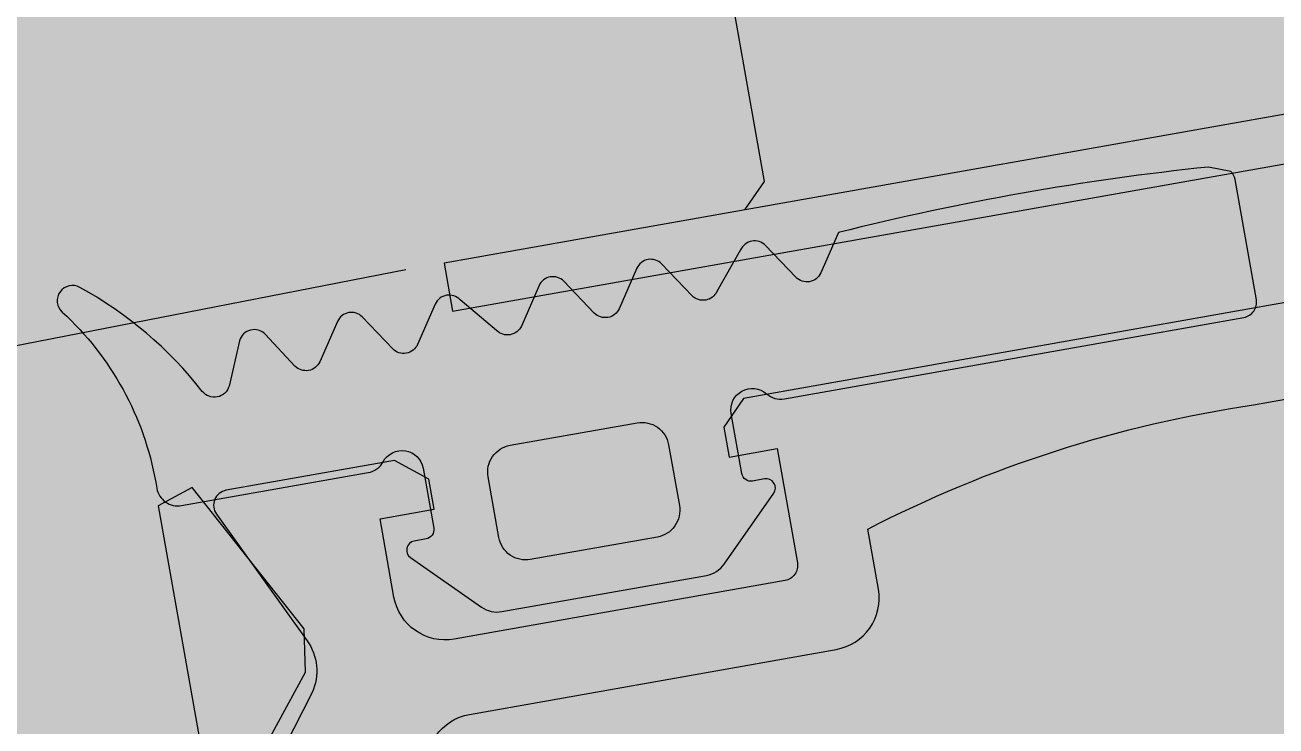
# Model space of a CAD drawing. Header units: millimetres. Extents: x -9096648 to 8741128, y -70248 to 735163.
# Drawn here: x -194490.84 to -194465.87, y 346314.89 to 346328.88 of the extents above; entities that cross this region are included whole.
import ezdxf
from ezdxf import colors
from ezdxf.entities.mleader import LeaderData, LeaderLine
from ezdxf.enums import TextEntityAlignment as Align
from ezdxf.math import Vec2, Vec3

# ---------------------------------------------------------------- set-up
doc = ezdxf.new("R2018")
doc.units = ezdxf.units.MM
for name, color, linetype, lineweight in [('АР_Маркер экспликации', 239, 'Continuous', 13), ('АР_Номер помещения', 1, 'Continuous', 25), ('АР_Отметки', 250, 'Continuous', 15), ('АР_Помещения_площадь', 19, 'Continuous', 9), ('АР_Размеры', 175, 'Continuous', 9), ('АР_Сущ Несущая стена', 202, 'Continuous', 30)]:
    doc.layers.add(name, color=color, linetype=linetype, lineweight=lineweight)
doc.layers.add('АР_Названия помещений', color=124, linetype='Continuous', lineweight=5, plot=False)
doc.styles.add('ISOCPEUR', font='isocpeui.ttf', dxfattribs={"height": 250})
doc.styles.get("Standard").update_dxf_attribs({"font": 'arial.ttf'})

# ---------------------------------------------------------------- blocks, each defined once
blk = doc.blocks.new('*U2187')
at = {"color": 8, "style": 'ISOCPEUR', "flags": 1}
blk.add_attdef('КАТЕГОРИЯ', (-499.166, -2092.186), '', height=250, dxfattribs=at)
at = {"layer": 'АР_Номер помещения', "color": 8, "style": 'ISOCPEUR'}
blk.add_attdef('НОМЕР_ПОМЕЩЕНИЯ', text='', height=300, dxfattribs=at).set_placement((-21006.233, -3796.072), align=Align.MIDDLE_CENTER)
at = {"layer": 'АР_Помещения_площадь', "color": 8, "lineweight": 30, "flags": 104}
blk.add_attdef('ИМЯ_ПОМЕЩЕНИЯ', text='', height=100, dxfattribs=at).set_placement((157.628, 1217.141), align=Align.MIDDLE_CENTER)
at = {"layer": 'АР_Помещения_площадь', "color": 8, "style": 'ISOCPEUR'}
blk.add_attdef('ПЛОЩАДЬ_ПОМЕЩЕНИЯ', text='', height=200, dxfattribs=at).set_placement((-20054.82, -13069.522), align=Align.MIDDLE_RIGHT)
blk = doc.blocks.new('*U2171')
at = {"color": 8, "style": 'ISOCPEUR', "flags": 1}
blk.add_attdef('КАТЕГОРИЯ', (-499.166, -2092.186), '', height=250, dxfattribs=at)
at = {"layer": 'АР_Номер помещения', "color": 8, "style": 'ISOCPEUR'}
blk.add_attdef('НОМЕР_ПОМЕЩЕНИЯ', text='', height=300, dxfattribs=at).set_placement((1135.237, -4683.519), align=Align.MIDDLE_CENTER)
at = {"layer": 'АР_Помещения_площадь', "color": 8, "lineweight": 30, "flags": 104}
blk.add_attdef('ИМЯ_ПОМЕЩЕНИЯ', text='', height=100, dxfattribs=at).set_placement((157.628, 1217.141), align=Align.MIDDLE_CENTER)
at = {"layer": 'АР_Помещения_площадь', "color": 8, "style": 'ISOCPEUR'}
blk.add_attdef('ПЛОЩАДЬ_ПОМЕЩЕНИЯ', text='', height=200, dxfattribs=at).set_placement((6388.051, -10752.088), align=Align.MIDDLE_RIGHT)
blk = doc.blocks.new('*U2167')
at = {"color": 8, "style": 'ISOCPEUR', "flags": 1}
blk.add_attdef('КАТЕГОРИЯ', (-499.166, -2092.186), '', height=250, dxfattribs=at)
at = {"layer": 'АР_Номер помещения', "color": 8, "style": 'ISOCPEUR'}
blk.add_attdef('НОМЕР_ПОМЕЩЕНИЯ', text='', height=300, dxfattribs=at).set_placement((-20232.679, 2600.078), align=Align.MIDDLE_CENTER)
at = {"layer": 'АР_Помещения_площадь', "color": 8, "style": 'ISOCPEUR'}
blk.add_attdef('ПЛОЩАДЬ_ПОМЕЩЕНИЯ', text='', height=200, dxfattribs=at).set_placement((-20053.458, 1769.683), align=Align.MIDDLE_RIGHT)
at = {"layer": 'АР_Помещения_площадь', "color": 8, "lineweight": 30, "flags": 104}
blk.add_attdef('ИМЯ_ПОМЕЩЕНИЯ', text='', height=100, dxfattribs=at).set_placement((157.628, 1217.141), align=Align.MIDDLE_CENTER)
blk = doc.blocks.new('*U2168')
at = {"color": 8, "style": 'ISOCPEUR', "flags": 1}
blk.add_attdef('КАТЕГОРИЯ', (-499.166, -2092.186), '', height=250, dxfattribs=at)
at = {"layer": 'АР_Номер помещения', "color": 8, "style": 'ISOCPEUR'}
blk.add_attdef('НОМЕР_ПОМЕЩЕНИЯ', text='', height=300, dxfattribs=at).set_placement((-17103.919, 4164.009), align=Align.MIDDLE_CENTER)
at = {"layer": 'АР_Помещения_площадь', "color": 8, "style": 'ISOCPEUR'}
blk.add_attdef('ПЛОЩАДЬ_ПОМЕЩЕНИЯ', text='', height=200, dxfattribs=at).set_placement((-15108.805, 2968.381), align=Align.MIDDLE_RIGHT)
at = {"layer": 'АР_Помещения_площадь', "color": 8, "lineweight": 30, "flags": 104}
blk.add_attdef('ИМЯ_ПОМЕЩЕНИЯ', text='', height=100, dxfattribs=at).set_placement((157.628, 1217.141), align=Align.MIDDLE_CENTER)
blk = doc.blocks.new('_DotSmall')
at = {"color": 8, "linetype": 'ByBlock', "const_width": 0.5}
blk.add_lwpolyline([(-0.0625, 0, 1), (0.0625, 0, 1)], format="xyb", close=True, dxfattribs=at)

msp = doc.modelspace()

# ---------------------------------------------------------------- linework, layer by layer
at = {"layer": 'АР_Размеры', "color": 8, "ltscale": 150}
msp.add_line((-194483.241, 346323.993), (-196537.955, 345923.193), dxfattribs=at)
msp.add_line((-194483.241, 346323.993), (-196537.955, 345923.193), dxfattribs=at)
msp.add_line((-194483.241, 346323.993), (-196537.955, 345923.193), dxfattribs=at)
msp.add_line((-194483.241, 346323.993), (-196537.955, 345923.193), dxfattribs=at)
msp.add_line((-194483.241, 346323.993), (-196537.955, 345923.193), dxfattribs=at)
msp.add_line((-194483.241, 346323.993), (-196537.955, 345923.193), dxfattribs=at)
msp.add_line((-194483.241, 346323.993), (-196537.955, 345923.193), dxfattribs=at)
msp.add_line((-194483.241, 346323.993), (-196537.955, 345923.193), dxfattribs=at)
msp.add_line((-194483.241, 346323.993), (-196537.955, 345923.193), dxfattribs=at)
msp.add_line((-194483.241, 346323.993), (-196537.955, 345923.193), dxfattribs=at)
at = {"layer": 'АР_Размеры', "color": 8, "lineweight": 0, "ltscale": 100, "transparency": 33554687}
for points in [[(-194476.473, 346325.193), (-194476.078, 346325.758), (-194483.227, 346366.098), (-194483.793, 346366.493), (-194485.353, 346366.216)], [(-194476.473, 346325.193), (-194476.078, 346325.758), (-194483.227, 346366.098), (-194483.793, 346366.493), (-194485.353, 346366.216)], [(-194476.473, 346325.193), (-194476.078, 346325.758), (-194483.227, 346366.098), (-194483.793, 346366.493), (-194485.353, 346366.216)], [(-194476.473, 346325.193), (-194476.078, 346325.758), (-194483.227, 346366.098), (-194483.793, 346366.493), (-194485.353, 346366.216)], [(-194476.473, 346325.193), (-194476.078, 346325.758), (-194483.227, 346366.098), (-194483.793, 346366.493), (-194485.353, 346366.216)], [(-194476.473, 346325.193), (-194476.078, 346325.758), (-194483.227, 346366.098), (-194483.793, 346366.493), (-194485.353, 346366.216)], [(-194476.473, 346325.193), (-194476.078, 346325.758), (-194483.227, 346366.098), (-194483.793, 346366.493), (-194485.353, 346366.216)], [(-194476.473, 346325.193), (-194476.078, 346325.758), (-194483.227, 346366.098), (-194483.793, 346366.493), (-194485.353, 346366.216)], [(-194476.473, 346325.193), (-194476.078, 346325.758), (-194483.227, 346366.098), (-194483.793, 346366.493), (-194485.353, 346366.216)], [(-194482.475, 346324.129), (-194482.305, 346323.169)], [(-194482.475, 346324.129), (-194482.305, 346323.169)], [(-194482.475, 346324.129), (-194482.305, 346323.169)], [(-194482.475, 346324.129), (-194482.305, 346323.169)], [(-194482.475, 346324.129), (-194482.305, 346323.169)], [(-194482.475, 346324.129), (-194482.305, 346323.169)], [(-194482.475, 346324.129), (-194482.305, 346323.169)], [(-194482.475, 346324.129), (-194482.305, 346323.169)], [(-194482.475, 346324.129), (-194482.305, 346323.169)], [(-194424.329, 346316.604), (-194484.213, 346305.99), (-194484.496, 346306.188), (-194484.688, 346307.268), (-194484.511, 346307.671), (-194482.11, 346308.097), (-194481.913, 346308.379), (-194482.04, 346309.1), (-194482.344, 346309.417), (-194484.745, 346308.992), (-194485.028, 346309.189), (-194485.986, 346314.592), (-194485.238, 346315.962), (-194485.267, 346316.824), (-194487.501, 346319.647), (-194488.178, 346319.28), (-194485.817, 346305.954), (-194484.099, 346304.649), (-194423.974, 346315.305)], [(-194424.329, 346316.604), (-194484.213, 346305.99), (-194484.496, 346306.188), (-194484.688, 346307.268), (-194484.511, 346307.671), (-194482.11, 346308.097), (-194481.913, 346308.379), (-194482.04, 346309.1), (-194482.344, 346309.417), (-194484.745, 346308.992), (-194485.028, 346309.189), (-194485.986, 346314.592), (-194485.238, 346315.962), (-194485.267, 346316.824), (-194487.501, 346319.647), (-194488.178, 346319.28), (-194485.817, 346305.954), (-194484.099, 346304.649), (-194423.974, 346315.305)], [(-194424.329, 346316.604), (-194484.213, 346305.99), (-194484.496, 346306.188), (-194484.688, 346307.268), (-194484.511, 346307.671), (-194482.11, 346308.097), (-194481.913, 346308.379), (-194482.04, 346309.1), (-194482.344, 346309.417), (-194484.745, 346308.992), (-194485.028, 346309.189), (-194485.986, 346314.592), (-194485.238, 346315.962), (-194485.267, 346316.824), (-194487.501, 346319.647), (-194488.178, 346319.28), (-194485.817, 346305.954), (-194484.099, 346304.649), (-194423.974, 346315.305)], [(-194424.329, 346316.604), (-194484.213, 346305.99), (-194484.496, 346306.188), (-194484.688, 346307.268), (-194484.511, 346307.671), (-194482.11, 346308.097), (-194481.913, 346308.379), (-194482.04, 346309.1), (-194482.344, 346309.417), (-194484.745, 346308.992), (-194485.028, 346309.189), (-194485.986, 346314.592), (-194485.238, 346315.962), (-194485.267, 346316.824), (-194487.501, 346319.647), (-194488.178, 346319.28), (-194485.817, 346305.954), (-194484.099, 346304.649), (-194423.974, 346315.305)], [(-194424.329, 346316.604), (-194484.213, 346305.99), (-194484.496, 346306.188), (-194484.688, 346307.268), (-194484.511, 346307.671), (-194482.11, 346308.097), (-194481.913, 346308.379), (-194482.04, 346309.1), (-194482.344, 346309.417), (-194484.745, 346308.992), (-194485.028, 346309.189), (-194485.986, 346314.592), (-194485.238, 346315.962), (-194485.267, 346316.824), (-194487.501, 346319.647), (-194488.178, 346319.28), (-194485.817, 346305.954), (-194484.099, 346304.649), (-194423.974, 346315.305)], [(-194424.329, 346316.604), (-194484.213, 346305.99), (-194484.496, 346306.188), (-194484.688, 346307.268), (-194484.511, 346307.671), (-194482.11, 346308.097), (-194481.913, 346308.379), (-194482.04, 346309.1), (-194482.344, 346309.417), (-194484.745, 346308.992), (-194485.028, 346309.189), (-194485.986, 346314.592), (-194485.238, 346315.962), (-194485.267, 346316.824), (-194487.501, 346319.647), (-194488.178, 346319.28), (-194485.817, 346305.954), (-194484.099, 346304.649), (-194423.974, 346315.305)], [(-194424.329, 346316.604), (-194484.213, 346305.99), (-194484.496, 346306.188), (-194484.688, 346307.268), (-194484.511, 346307.671), (-194482.11, 346308.097), (-194481.913, 346308.379), (-194482.04, 346309.1), (-194482.344, 346309.417), (-194484.745, 346308.992), (-194485.028, 346309.189), (-194485.986, 346314.592), (-194485.238, 346315.962), (-194485.267, 346316.824), (-194487.501, 346319.647), (-194488.178, 346319.28), (-194485.817, 346305.954), (-194484.099, 346304.649), (-194423.974, 346315.305)], [(-194424.329, 346316.604), (-194484.213, 346305.99), (-194484.496, 346306.188), (-194484.688, 346307.268), (-194484.511, 346307.671), (-194482.11, 346308.097), (-194481.913, 346308.379), (-194482.04, 346309.1), (-194482.344, 346309.417), (-194484.745, 346308.992), (-194485.028, 346309.189), (-194485.986, 346314.592), (-194485.238, 346315.962), (-194485.267, 346316.824), (-194487.501, 346319.647), (-194488.178, 346319.28), (-194485.817, 346305.954), (-194484.099, 346304.649), (-194423.974, 346315.305)], [(-194424.329, 346316.604), (-194484.213, 346305.99), (-194484.496, 346306.188), (-194484.688, 346307.268), (-194484.511, 346307.671), (-194482.11, 346308.097), (-194481.913, 346308.379), (-194482.04, 346309.1), (-194482.344, 346309.417), (-194484.745, 346308.992), (-194485.028, 346309.189), (-194485.986, 346314.592), (-194485.238, 346315.962), (-194485.267, 346316.824), (-194487.501, 346319.647), (-194488.178, 346319.28), (-194485.817, 346305.954), (-194484.099, 346304.649), (-194423.974, 346315.305)]]:
    msp.add_lwpolyline(points, dxfattribs=at)
for points in [[(-194468.137, 346360.889), (-194462.353, 346328.253, 0.414326), (-194461.717, 346327.808), (-194460.396, 346328.042, 0.410627), (-194459.951, 346328.671), (-194460.069, 346329.338, 0.492552), (-194460.334, 346329.539), (-194460.832, 346329.451, -0.441111), (-194461.114, 346329.648), (-194461.382, 346331.503, -0.208057), (-194461.102, 346332.358, -0.000016), (-194459.174, 346335.113, -0.439819), (-194457.731, 346335.369, -0.000016), (-194454.974, 346333.444, -0.208057), (-194454.417, 346332.737), (-194454.031, 346330.904, -0.441111), (-194454.229, 346330.621), (-194454.727, 346330.533, 0.492552), (-194454.907, 346330.253), (-194454.788, 346329.586, 0.410627), (-194454.154, 346329.149), (-194452.833, 346329.383, 0.414326), (-194452.389, 346330.019), (-194458.173, 346362.655, 0.523933)], [(-194468.137, 346360.889), (-194462.353, 346328.253, 0.414326), (-194461.717, 346327.808), (-194460.396, 346328.042, 0.410627), (-194459.951, 346328.671), (-194460.069, 346329.338, 0.492552), (-194460.334, 346329.539), (-194460.832, 346329.451, -0.441111), (-194461.114, 346329.648), (-194461.382, 346331.503, -0.208057), (-194461.102, 346332.358, -0.000016), (-194459.174, 346335.113, -0.439819), (-194457.731, 346335.369, -0.000016), (-194454.974, 346333.444, -0.208057), (-194454.417, 346332.737), (-194454.031, 346330.904, -0.441111), (-194454.229, 346330.621), (-194454.727, 346330.533, 0.492552), (-194454.907, 346330.253), (-194454.788, 346329.586, 0.410627), (-194454.154, 346329.149), (-194452.833, 346329.383, 0.414326), (-194452.389, 346330.019), (-194458.173, 346362.655, 0.523933)], [(-194468.137, 346360.889), (-194462.353, 346328.253, 0.414326), (-194461.717, 346327.808), (-194460.396, 346328.042, 0.410627), (-194459.951, 346328.671), (-194460.069, 346329.338, 0.492552), (-194460.334, 346329.539), (-194460.832, 346329.451, -0.441111), (-194461.114, 346329.648), (-194461.382, 346331.503, -0.208057), (-194461.102, 346332.358, -0.000016), (-194459.174, 346335.113, -0.439819), (-194457.731, 346335.369, -0.000016), (-194454.974, 346333.444, -0.208057), (-194454.417, 346332.737), (-194454.031, 346330.904, -0.441111), (-194454.229, 346330.621), (-194454.727, 346330.533, 0.492552), (-194454.907, 346330.253), (-194454.788, 346329.586, 0.410627), (-194454.154, 346329.149), (-194452.833, 346329.383, 0.414326), (-194452.389, 346330.019), (-194458.173, 346362.655, 0.523933)], [(-194468.137, 346360.889), (-194462.353, 346328.253, 0.414326), (-194461.717, 346327.808), (-194460.396, 346328.042, 0.410627), (-194459.951, 346328.671), (-194460.069, 346329.338, 0.492552), (-194460.334, 346329.539), (-194460.832, 346329.451, -0.441111), (-194461.114, 346329.648), (-194461.382, 346331.503, -0.208057), (-194461.102, 346332.358, -0.000016), (-194459.174, 346335.113, -0.439819), (-194457.731, 346335.369, -0.000016), (-194454.974, 346333.444, -0.208057), (-194454.417, 346332.737), (-194454.031, 346330.904, -0.441111), (-194454.229, 346330.621), (-194454.727, 346330.533, 0.492552), (-194454.907, 346330.253), (-194454.788, 346329.586, 0.410627), (-194454.154, 346329.149), (-194452.833, 346329.383, 0.414326), (-194452.389, 346330.019), (-194458.173, 346362.655, 0.523933)], [(-194468.137, 346360.889), (-194462.353, 346328.253, 0.414326), (-194461.717, 346327.808), (-194460.396, 346328.042, 0.410627), (-194459.951, 346328.671), (-194460.069, 346329.338, 0.492552), (-194460.334, 346329.539), (-194460.832, 346329.451, -0.441111), (-194461.114, 346329.648), (-194461.382, 346331.503, -0.208057), (-194461.102, 346332.358, -0.000016), (-194459.174, 346335.113, -0.439819), (-194457.731, 346335.369, -0.000016), (-194454.974, 346333.444, -0.208057), (-194454.417, 346332.737), (-194454.031, 346330.904, -0.441111), (-194454.229, 346330.621), (-194454.727, 346330.533, 0.492552), (-194454.907, 346330.253), (-194454.788, 346329.586, 0.410627), (-194454.154, 346329.149), (-194452.833, 346329.383, 0.414326), (-194452.389, 346330.019), (-194458.173, 346362.655, 0.523933)], [(-194468.137, 346360.889), (-194462.353, 346328.253, 0.414326), (-194461.717, 346327.808), (-194460.396, 346328.042, 0.410627), (-194459.951, 346328.671), (-194460.069, 346329.338, 0.492552), (-194460.334, 346329.539), (-194460.832, 346329.451, -0.441111), (-194461.114, 346329.648), (-194461.382, 346331.503, -0.208057), (-194461.102, 346332.358, -0.000016), (-194459.174, 346335.113, -0.439819), (-194457.731, 346335.369, -0.000016), (-194454.974, 346333.444, -0.208057), (-194454.417, 346332.737), (-194454.031, 346330.904, -0.441111), (-194454.229, 346330.621), (-194454.727, 346330.533, 0.492552), (-194454.907, 346330.253), (-194454.788, 346329.586, 0.410627), (-194454.154, 346329.149), (-194452.833, 346329.383, 0.414326), (-194452.389, 346330.019), (-194458.173, 346362.655, 0.523933)], [(-194468.137, 346360.889), (-194462.353, 346328.253, 0.414326), (-194461.717, 346327.808), (-194460.396, 346328.042, 0.410627), (-194459.951, 346328.671), (-194460.069, 346329.338, 0.492552), (-194460.334, 346329.539), (-194460.832, 346329.451, -0.441111), (-194461.114, 346329.648), (-194461.382, 346331.503, -0.208057), (-194461.102, 346332.358, -0.000016), (-194459.174, 346335.113, -0.439819), (-194457.731, 346335.369, -0.000016), (-194454.974, 346333.444, -0.208057), (-194454.417, 346332.737), (-194454.031, 346330.904, -0.441111), (-194454.229, 346330.621), (-194454.727, 346330.533, 0.492552), (-194454.907, 346330.253), (-194454.788, 346329.586, 0.410627), (-194454.154, 346329.149), (-194452.833, 346329.383, 0.414326), (-194452.389, 346330.019), (-194458.173, 346362.655, 0.523933)], [(-194468.137, 346360.889), (-194462.353, 346328.253, 0.414326), (-194461.717, 346327.808), (-194460.396, 346328.042, 0.410627), (-194459.951, 346328.671), (-194460.069, 346329.338, 0.492552), (-194460.334, 346329.539), (-194460.832, 346329.451, -0.441111), (-194461.114, 346329.648), (-194461.382, 346331.503, -0.208057), (-194461.102, 346332.358, -0.000016), (-194459.174, 346335.113, -0.439819), (-194457.731, 346335.369, -0.000016), (-194454.974, 346333.444, -0.208057), (-194454.417, 346332.737), (-194454.031, 346330.904, -0.441111), (-194454.229, 346330.621), (-194454.727, 346330.533, 0.492552), (-194454.907, 346330.253), (-194454.788, 346329.586, 0.410627), (-194454.154, 346329.149), (-194452.833, 346329.383, 0.414326), (-194452.389, 346330.019), (-194458.173, 346362.655, 0.523933)], [(-194468.137, 346360.889), (-194462.353, 346328.253, 0.414326), (-194461.717, 346327.808), (-194460.396, 346328.042, 0.410627), (-194459.951, 346328.671), (-194460.069, 346329.338, 0.492552), (-194460.334, 346329.539), (-194460.832, 346329.451, -0.441111), (-194461.114, 346329.648), (-194461.382, 346331.503, -0.208057), (-194461.102, 346332.358, -0.000016), (-194459.174, 346335.113, -0.439819), (-194457.731, 346335.369, -0.000016), (-194454.974, 346333.444, -0.208057), (-194454.417, 346332.737), (-194454.031, 346330.904, -0.441111), (-194454.229, 346330.621), (-194454.727, 346330.533, 0.492552), (-194454.907, 346330.253), (-194454.788, 346329.586, 0.410627), (-194454.154, 346329.149), (-194452.833, 346329.383, 0.414326), (-194452.389, 346330.019), (-194458.173, 346362.655, 0.523933)], [(-194436.877, 346328.444), (-194476.499, 346321.422), (-194476.894, 346320.856), (-194476.787, 346320.256), (-194475.827, 346320.426), (-194475.423, 346318.145, -0.414362), (-194475.67, 346317.792), (-194482.273, 346316.622, -0.414326), (-194483.474, 346317.461), (-194483.751, 346319.022), (-194482.67, 346319.214), (-194482.776, 346319.814), (-194483.462, 346320.188), (-194486.823, 346319.592, 0.551224), (-194487.018, 346319.115), (-194485.208, 346316.588, -0.267349), (-194485.108, 346315.558), (-194485.658, 346314.47, 0.249629)], [(-194436.877, 346328.444), (-194476.499, 346321.422), (-194476.894, 346320.856), (-194476.787, 346320.256), (-194475.827, 346320.426), (-194475.423, 346318.145, -0.414362), (-194475.67, 346317.792), (-194482.273, 346316.622, -0.414326), (-194483.474, 346317.461), (-194483.751, 346319.022), (-194482.67, 346319.214), (-194482.776, 346319.814), (-194483.462, 346320.188), (-194486.823, 346319.592, 0.551224), (-194487.018, 346319.115), (-194485.208, 346316.588, -0.267349), (-194485.108, 346315.558), (-194485.658, 346314.47, 0.249629)], [(-194436.877, 346328.444), (-194476.499, 346321.422), (-194476.894, 346320.856), (-194476.787, 346320.256), (-194475.827, 346320.426), (-194475.423, 346318.145, -0.414362), (-194475.67, 346317.792), (-194482.273, 346316.622, -0.414326), (-194483.474, 346317.461), (-194483.751, 346319.022), (-194482.67, 346319.214), (-194482.776, 346319.814), (-194483.462, 346320.188), (-194486.823, 346319.592, 0.551224), (-194487.018, 346319.115), (-194485.208, 346316.588, -0.267349), (-194485.108, 346315.558), (-194485.658, 346314.47, 0.249629)], [(-194436.877, 346328.444), (-194476.499, 346321.422), (-194476.894, 346320.856), (-194476.787, 346320.256), (-194475.827, 346320.426), (-194475.423, 346318.145, -0.414362), (-194475.67, 346317.792), (-194482.273, 346316.622, -0.414326), (-194483.474, 346317.461), (-194483.751, 346319.022), (-194482.67, 346319.214), (-194482.776, 346319.814), (-194483.462, 346320.188), (-194486.823, 346319.592, 0.551224), (-194487.018, 346319.115), (-194485.208, 346316.588, -0.267349), (-194485.108, 346315.558), (-194485.658, 346314.47, 0.249629)], [(-194436.877, 346328.444), (-194476.499, 346321.422), (-194476.894, 346320.856), (-194476.787, 346320.256), (-194475.827, 346320.426), (-194475.423, 346318.145, -0.414362), (-194475.67, 346317.792), (-194482.273, 346316.622, -0.414326), (-194483.474, 346317.461), (-194483.751, 346319.022), (-194482.67, 346319.214), (-194482.776, 346319.814), (-194483.462, 346320.188), (-194486.823, 346319.592, 0.551224), (-194487.018, 346319.115), (-194485.208, 346316.588, -0.267349), (-194485.108, 346315.558), (-194485.658, 346314.47, 0.249629)], [(-194436.877, 346328.444), (-194476.499, 346321.422), (-194476.894, 346320.856), (-194476.787, 346320.256), (-194475.827, 346320.426), (-194475.423, 346318.145, -0.414362), (-194475.67, 346317.792), (-194482.273, 346316.622, -0.414326), (-194483.474, 346317.461), (-194483.751, 346319.022), (-194482.67, 346319.214), (-194482.776, 346319.814), (-194483.462, 346320.188), (-194486.823, 346319.592, 0.551224), (-194487.018, 346319.115), (-194485.208, 346316.588, -0.267349), (-194485.108, 346315.558), (-194485.658, 346314.47, 0.249629)], [(-194436.877, 346328.444), (-194476.499, 346321.422), (-194476.894, 346320.856), (-194476.787, 346320.256), (-194475.827, 346320.426), (-194475.423, 346318.145, -0.414362), (-194475.67, 346317.792), (-194482.273, 346316.622, -0.414326), (-194483.474, 346317.461), (-194483.751, 346319.022), (-194482.67, 346319.214), (-194482.776, 346319.814), (-194483.462, 346320.188), (-194486.823, 346319.592, 0.551224), (-194487.018, 346319.115), (-194485.208, 346316.588, -0.267349), (-194485.108, 346315.558), (-194485.658, 346314.47, 0.249629)], [(-194436.877, 346328.444), (-194476.499, 346321.422), (-194476.894, 346320.856), (-194476.787, 346320.256), (-194475.827, 346320.426), (-194475.423, 346318.145, -0.414362), (-194475.67, 346317.792), (-194482.273, 346316.622, -0.414326), (-194483.474, 346317.461), (-194483.751, 346319.022), (-194482.67, 346319.214), (-194482.776, 346319.814), (-194483.462, 346320.188), (-194486.823, 346319.592, 0.551224), (-194487.018, 346319.115), (-194485.208, 346316.588, -0.267349), (-194485.108, 346315.558), (-194485.658, 346314.47, 0.249629)], [(-194436.877, 346328.444), (-194476.499, 346321.422), (-194476.894, 346320.856), (-194476.787, 346320.256), (-194475.827, 346320.426), (-194475.423, 346318.145, -0.414362), (-194475.67, 346317.792), (-194482.273, 346316.622, -0.414326), (-194483.474, 346317.461), (-194483.751, 346319.022), (-194482.67, 346319.214), (-194482.776, 346319.814), (-194483.462, 346320.188), (-194486.823, 346319.592, 0.551224), (-194487.018, 346319.115), (-194485.208, 346316.588, -0.267349), (-194485.108, 346315.558), (-194485.658, 346314.47, 0.249629)], [(-194482.81, 346313.917, -0.414326), (-194481.97, 346315.118), (-194474.647, 346316.416, 0.414326), (-194473.807, 346317.618), (-194474.02, 346318.818, -0.082799), (-194466.32, 346321.296), (-194456.596, 346323.02)], [(-194482.81, 346313.917, -0.414326), (-194481.97, 346315.118), (-194474.647, 346316.416, 0.414326), (-194473.807, 346317.618), (-194474.02, 346318.818, -0.082799), (-194466.32, 346321.296), (-194456.596, 346323.02)], [(-194482.81, 346313.917, -0.414326), (-194481.97, 346315.118), (-194474.647, 346316.416, 0.414326), (-194473.807, 346317.618), (-194474.02, 346318.818, -0.082799), (-194466.32, 346321.296), (-194456.596, 346323.02)], [(-194482.81, 346313.917, -0.414326), (-194481.97, 346315.118), (-194474.647, 346316.416, 0.414326), (-194473.807, 346317.618), (-194474.02, 346318.818, -0.082799), (-194466.32, 346321.296), (-194456.596, 346323.02)], [(-194482.81, 346313.917, -0.414326), (-194481.97, 346315.118), (-194474.647, 346316.416, 0.414326), (-194473.807, 346317.618), (-194474.02, 346318.818, -0.082799), (-194466.32, 346321.296), (-194456.596, 346323.02)], [(-194482.81, 346313.917, -0.414326), (-194481.97, 346315.118), (-194474.647, 346316.416, 0.414326), (-194473.807, 346317.618), (-194474.02, 346318.818, -0.082799), (-194466.32, 346321.296), (-194456.596, 346323.02)], [(-194482.81, 346313.917, -0.414326), (-194481.97, 346315.118), (-194474.647, 346316.416, 0.414326), (-194473.807, 346317.618), (-194474.02, 346318.818, -0.082799), (-194466.32, 346321.296), (-194456.596, 346323.02)], [(-194482.81, 346313.917, -0.414326), (-194481.97, 346315.118), (-194474.647, 346316.416, 0.414326), (-194473.807, 346317.618), (-194474.02, 346318.818, -0.082799), (-194466.32, 346321.296), (-194456.596, 346323.02)], [(-194482.81, 346313.917, -0.414326), (-194481.97, 346315.118), (-194474.647, 346316.416, 0.414326), (-194473.807, 346317.618), (-194474.02, 346318.818, -0.082799), (-194466.32, 346321.296), (-194456.596, 346323.02)]]:
    msp.add_lwpolyline(points, format="xyb", dxfattribs=at)
at = {"layer": 'АР_Размеры', "color": 8}
msp.add_lwpolyline([(-194482.305, 346323.169), (-194432.024, 346332.08), (-194432.195, 346333.041), (-194482.475, 346324.129)], close=True, dxfattribs=at)
msp.add_lwpolyline([(-194482.305, 346323.169), (-194432.024, 346332.08), (-194432.195, 346333.041), (-194482.475, 346324.129)], close=True, dxfattribs=at)
msp.add_lwpolyline([(-194482.305, 346323.169), (-194432.024, 346332.08), (-194432.195, 346333.041), (-194482.475, 346324.129)], close=True, dxfattribs=at)
msp.add_lwpolyline([(-194482.305, 346323.169), (-194432.024, 346332.08), (-194432.195, 346333.041), (-194482.475, 346324.129)], close=True, dxfattribs=at)
msp.add_lwpolyline([(-194482.305, 346323.169), (-194432.024, 346332.08), (-194432.195, 346333.041), (-194482.475, 346324.129)], close=True, dxfattribs=at)
msp.add_lwpolyline([(-194482.305, 346323.169), (-194432.024, 346332.08), (-194432.195, 346333.041), (-194482.475, 346324.129)], close=True, dxfattribs=at)
msp.add_lwpolyline([(-194482.305, 346323.169), (-194432.024, 346332.08), (-194432.195, 346333.041), (-194482.475, 346324.129)], close=True, dxfattribs=at)
msp.add_lwpolyline([(-194482.305, 346323.169), (-194432.024, 346332.08), (-194432.195, 346333.041), (-194482.475, 346324.129)], close=True, dxfattribs=at)
msp.add_lwpolyline([(-194482.305, 346323.169), (-194432.024, 346332.08), (-194432.195, 346333.041), (-194482.475, 346324.129)], close=True, dxfattribs=at)
at = {"layer": 'АР_Размеры', "color": 8, "lineweight": 0, "ltscale": 100, "transparency": 33554687}
msp.add_lwpolyline([(-194486.044, 346322.709, 0.57795), (-194486.555, 346322.578), (-194486.766, 346321.673, -0.615334), (-194487.3, 346321.567, 0.101403), (-194489.743, 346323.643, 0.887085), (-194490.096, 346323.151, -0.164997), (-194488.229, 346319.753), (-194488.207, 346319.633, 0.414304), (-194487.713, 346319.287), (-194483.991, 346319.946, 0.228696), (-194483.69, 346320.163, -0.319049), (-194483.247, 346320.382, -0.319002), (-194482.895, 346320.035), (-194482.682, 346318.834, -0.4144), (-194482.83, 346318.622), (-194483.07, 346318.58, 0.668339), (-194483.143, 346318.25), (-194481.73, 346317.262, 0.198883), (-194481.32, 346317.171), (-194477.238, 346317.895, 0.198883), (-194476.884, 346318.121), (-194475.896, 346319.534, 0.668339), (-194476.078, 346319.819), (-194476.318, 346319.776, -0.4144), (-194476.53, 346319.925), (-194476.743, 346321.125, -0.710202), (-194476.04, 346321.519, 0.228696), (-194475.683, 346321.419), (-194466.51, 346323.045, 0.414362), (-194466.263, 346323.398), (-194466.688, 346325.799, 0.151171), (-194466.771, 346325.959), (-194467.216, 346326.046, 0.035408), (-194474.604, 346324.737), (-194474.957, 346323.931, -0.527868), (-194475.453, 346323.844), (-194476.06, 346324.479, 0.527868), (-194476.556, 346324.391), (-194477.029, 346323.564, -0.527868), (-194477.524, 346323.476), (-194478.132, 346324.112, 0.527868), (-194478.628, 346324.024), (-194478.98, 346323.218, -0.527868), (-194479.476, 346323.13), (-194480.084, 346323.766, 0.527868), (-194480.579, 346323.678), (-194480.932, 346322.872, -0.527868), (-194481.427, 346322.785), (-194482.155, 346323.398, 0.527868), (-194482.651, 346323.311), (-194483.003, 346322.505, -0.527868), (-194483.499, 346322.417), (-194484.107, 346323.053, 0.527868), (-194484.602, 346322.965), (-194484.955, 346322.159, -0.527868), (-194485.45, 346322.072)], format="xyb", close=True, dxfattribs=at)
msp.add_lwpolyline([(-194486.044, 346322.709, 0.57795), (-194486.555, 346322.578), (-194486.766, 346321.673, -0.615334), (-194487.3, 346321.567, 0.101403), (-194489.743, 346323.643, 0.887085), (-194490.096, 346323.151, -0.164997), (-194488.229, 346319.753), (-194488.207, 346319.633, 0.414304), (-194487.713, 346319.287), (-194483.991, 346319.946, 0.228696), (-194483.69, 346320.163, -0.319049), (-194483.247, 346320.382, -0.319002), (-194482.895, 346320.035), (-194482.682, 346318.834, -0.4144), (-194482.83, 346318.622), (-194483.07, 346318.58, 0.668339), (-194483.143, 346318.25), (-194481.73, 346317.262, 0.198883), (-194481.32, 346317.171), (-194477.238, 346317.895, 0.198883), (-194476.884, 346318.121), (-194475.896, 346319.534, 0.668339), (-194476.078, 346319.819), (-194476.318, 346319.776, -0.4144), (-194476.53, 346319.925), (-194476.743, 346321.125, -0.710202), (-194476.04, 346321.519, 0.228696), (-194475.683, 346321.419), (-194466.51, 346323.045, 0.414362), (-194466.263, 346323.398), (-194466.688, 346325.799, 0.151171), (-194466.771, 346325.959), (-194467.216, 346326.046, 0.035408), (-194474.604, 346324.737), (-194474.957, 346323.931, -0.527868), (-194475.453, 346323.844), (-194476.06, 346324.479, 0.527868), (-194476.556, 346324.391), (-194477.029, 346323.564, -0.527868), (-194477.524, 346323.476), (-194478.132, 346324.112, 0.527868), (-194478.628, 346324.024), (-194478.98, 346323.218, -0.527868), (-194479.476, 346323.13), (-194480.084, 346323.766, 0.527868), (-194480.579, 346323.678), (-194480.932, 346322.872, -0.527868), (-194481.427, 346322.785), (-194482.155, 346323.398, 0.527868), (-194482.651, 346323.311), (-194483.003, 346322.505, -0.527868), (-194483.499, 346322.417), (-194484.107, 346323.053, 0.527868), (-194484.602, 346322.965), (-194484.955, 346322.159, -0.527868), (-194485.45, 346322.072)], format="xyb", close=True, dxfattribs=at)
msp.add_lwpolyline([(-194486.044, 346322.709, 0.57795), (-194486.555, 346322.578), (-194486.766, 346321.673, -0.615334), (-194487.3, 346321.567, 0.101403), (-194489.743, 346323.643, 0.887085), (-194490.096, 346323.151, -0.164997), (-194488.229, 346319.753), (-194488.207, 346319.633, 0.414304), (-194487.713, 346319.287), (-194483.991, 346319.946, 0.228696), (-194483.69, 346320.163, -0.319049), (-194483.247, 346320.382, -0.319002), (-194482.895, 346320.035), (-194482.682, 346318.834, -0.4144), (-194482.83, 346318.622), (-194483.07, 346318.58, 0.668339), (-194483.143, 346318.25), (-194481.73, 346317.262, 0.198883), (-194481.32, 346317.171), (-194477.238, 346317.895, 0.198883), (-194476.884, 346318.121), (-194475.896, 346319.534, 0.668339), (-194476.078, 346319.819), (-194476.318, 346319.776, -0.4144), (-194476.53, 346319.925), (-194476.743, 346321.125, -0.710202), (-194476.04, 346321.519, 0.228696), (-194475.683, 346321.419), (-194466.51, 346323.045, 0.414362), (-194466.263, 346323.398), (-194466.688, 346325.799, 0.151171), (-194466.771, 346325.959), (-194467.216, 346326.046, 0.035408), (-194474.604, 346324.737), (-194474.957, 346323.931, -0.527868), (-194475.453, 346323.844), (-194476.06, 346324.479, 0.527868), (-194476.556, 346324.391), (-194477.029, 346323.564, -0.527868), (-194477.524, 346323.476), (-194478.132, 346324.112, 0.527868), (-194478.628, 346324.024), (-194478.98, 346323.218, -0.527868), (-194479.476, 346323.13), (-194480.084, 346323.766, 0.527868), (-194480.579, 346323.678), (-194480.932, 346322.872, -0.527868), (-194481.427, 346322.785), (-194482.155, 346323.398, 0.527868), (-194482.651, 346323.311), (-194483.003, 346322.505, -0.527868), (-194483.499, 346322.417), (-194484.107, 346323.053, 0.527868), (-194484.602, 346322.965), (-194484.955, 346322.159, -0.527868), (-194485.45, 346322.072)], format="xyb", close=True, dxfattribs=at)
msp.add_lwpolyline([(-194486.044, 346322.709, 0.57795), (-194486.555, 346322.578), (-194486.766, 346321.673, -0.615334), (-194487.3, 346321.567, 0.101403), (-194489.743, 346323.643, 0.887085), (-194490.096, 346323.151, -0.164997), (-194488.229, 346319.753), (-194488.207, 346319.633, 0.414304), (-194487.713, 346319.287), (-194483.991, 346319.946, 0.228696), (-194483.69, 346320.163, -0.319049), (-194483.247, 346320.382, -0.319002), (-194482.895, 346320.035), (-194482.682, 346318.834, -0.4144), (-194482.83, 346318.622), (-194483.07, 346318.58, 0.668339), (-194483.143, 346318.25), (-194481.73, 346317.262, 0.198883), (-194481.32, 346317.171), (-194477.238, 346317.895, 0.198883), (-194476.884, 346318.121), (-194475.896, 346319.534, 0.668339), (-194476.078, 346319.819), (-194476.318, 346319.776, -0.4144), (-194476.53, 346319.925), (-194476.743, 346321.125, -0.710202), (-194476.04, 346321.519, 0.228696), (-194475.683, 346321.419), (-194466.51, 346323.045, 0.414362), (-194466.263, 346323.398), (-194466.688, 346325.799, 0.151171), (-194466.771, 346325.959), (-194467.216, 346326.046, 0.035408), (-194474.604, 346324.737), (-194474.957, 346323.931, -0.527868), (-194475.453, 346323.844), (-194476.06, 346324.479, 0.527868), (-194476.556, 346324.391), (-194477.029, 346323.564, -0.527868), (-194477.524, 346323.476), (-194478.132, 346324.112, 0.527868), (-194478.628, 346324.024), (-194478.98, 346323.218, -0.527868), (-194479.476, 346323.13), (-194480.084, 346323.766, 0.527868), (-194480.579, 346323.678), (-194480.932, 346322.872, -0.527868), (-194481.427, 346322.785), (-194482.155, 346323.398, 0.527868), (-194482.651, 346323.311), (-194483.003, 346322.505, -0.527868), (-194483.499, 346322.417), (-194484.107, 346323.053, 0.527868), (-194484.602, 346322.965), (-194484.955, 346322.159, -0.527868), (-194485.45, 346322.072)], format="xyb", close=True, dxfattribs=at)
msp.add_lwpolyline([(-194486.044, 346322.709, 0.57795), (-194486.555, 346322.578), (-194486.766, 346321.673, -0.615334), (-194487.3, 346321.567, 0.101403), (-194489.743, 346323.643, 0.887085), (-194490.096, 346323.151, -0.164997), (-194488.229, 346319.753), (-194488.207, 346319.633, 0.414304), (-194487.713, 346319.287), (-194483.991, 346319.946, 0.228696), (-194483.69, 346320.163, -0.319049), (-194483.247, 346320.382, -0.319002), (-194482.895, 346320.035), (-194482.682, 346318.834, -0.4144), (-194482.83, 346318.622), (-194483.07, 346318.58, 0.668339), (-194483.143, 346318.25), (-194481.73, 346317.262, 0.198883), (-194481.32, 346317.171), (-194477.238, 346317.895, 0.198883), (-194476.884, 346318.121), (-194475.896, 346319.534, 0.668339), (-194476.078, 346319.819), (-194476.318, 346319.776, -0.4144), (-194476.53, 346319.925), (-194476.743, 346321.125, -0.710202), (-194476.04, 346321.519, 0.228696), (-194475.683, 346321.419), (-194466.51, 346323.045, 0.414362), (-194466.263, 346323.398), (-194466.688, 346325.799, 0.151171), (-194466.771, 346325.959), (-194467.216, 346326.046, 0.035408), (-194474.604, 346324.737), (-194474.957, 346323.931, -0.527868), (-194475.453, 346323.844), (-194476.06, 346324.479, 0.527868), (-194476.556, 346324.391), (-194477.029, 346323.564, -0.527868), (-194477.524, 346323.476), (-194478.132, 346324.112, 0.527868), (-194478.628, 346324.024), (-194478.98, 346323.218, -0.527868), (-194479.476, 346323.13), (-194480.084, 346323.766, 0.527868), (-194480.579, 346323.678), (-194480.932, 346322.872, -0.527868), (-194481.427, 346322.785), (-194482.155, 346323.398, 0.527868), (-194482.651, 346323.311), (-194483.003, 346322.505, -0.527868), (-194483.499, 346322.417), (-194484.107, 346323.053, 0.527868), (-194484.602, 346322.965), (-194484.955, 346322.159, -0.527868), (-194485.45, 346322.072)], format="xyb", close=True, dxfattribs=at)
msp.add_lwpolyline([(-194486.044, 346322.709, 0.57795), (-194486.555, 346322.578), (-194486.766, 346321.673, -0.615334), (-194487.3, 346321.567, 0.101403), (-194489.743, 346323.643, 0.887085), (-194490.096, 346323.151, -0.164997), (-194488.229, 346319.753), (-194488.207, 346319.633, 0.414304), (-194487.713, 346319.287), (-194483.991, 346319.946, 0.228696), (-194483.69, 346320.163, -0.319049), (-194483.247, 346320.382, -0.319002), (-194482.895, 346320.035), (-194482.682, 346318.834, -0.4144), (-194482.83, 346318.622), (-194483.07, 346318.58, 0.668339), (-194483.143, 346318.25), (-194481.73, 346317.262, 0.198883), (-194481.32, 346317.171), (-194477.238, 346317.895, 0.198883), (-194476.884, 346318.121), (-194475.896, 346319.534, 0.668339), (-194476.078, 346319.819), (-194476.318, 346319.776, -0.4144), (-194476.53, 346319.925), (-194476.743, 346321.125, -0.710202), (-194476.04, 346321.519, 0.228696), (-194475.683, 346321.419), (-194466.51, 346323.045, 0.414362), (-194466.263, 346323.398), (-194466.688, 346325.799, 0.151171), (-194466.771, 346325.959), (-194467.216, 346326.046, 0.035408), (-194474.604, 346324.737), (-194474.957, 346323.931, -0.527868), (-194475.453, 346323.844), (-194476.06, 346324.479, 0.527868), (-194476.556, 346324.391), (-194477.029, 346323.564, -0.527868), (-194477.524, 346323.476), (-194478.132, 346324.112, 0.527868), (-194478.628, 346324.024), (-194478.98, 346323.218, -0.527868), (-194479.476, 346323.13), (-194480.084, 346323.766, 0.527868), (-194480.579, 346323.678), (-194480.932, 346322.872, -0.527868), (-194481.427, 346322.785), (-194482.155, 346323.398, 0.527868), (-194482.651, 346323.311), (-194483.003, 346322.505, -0.527868), (-194483.499, 346322.417), (-194484.107, 346323.053, 0.527868), (-194484.602, 346322.965), (-194484.955, 346322.159, -0.527868), (-194485.45, 346322.072)], format="xyb", close=True, dxfattribs=at)
msp.add_lwpolyline([(-194486.044, 346322.709, 0.57795), (-194486.555, 346322.578), (-194486.766, 346321.673, -0.615334), (-194487.3, 346321.567, 0.101403), (-194489.743, 346323.643, 0.887085), (-194490.096, 346323.151, -0.164997), (-194488.229, 346319.753), (-194488.207, 346319.633, 0.414304), (-194487.713, 346319.287), (-194483.991, 346319.946, 0.228696), (-194483.69, 346320.163, -0.319049), (-194483.247, 346320.382, -0.319002), (-194482.895, 346320.035), (-194482.682, 346318.834, -0.4144), (-194482.83, 346318.622), (-194483.07, 346318.58, 0.668339), (-194483.143, 346318.25), (-194481.73, 346317.262, 0.198883), (-194481.32, 346317.171), (-194477.238, 346317.895, 0.198883), (-194476.884, 346318.121), (-194475.896, 346319.534, 0.668339), (-194476.078, 346319.819), (-194476.318, 346319.776, -0.4144), (-194476.53, 346319.925), (-194476.743, 346321.125, -0.710202), (-194476.04, 346321.519, 0.228696), (-194475.683, 346321.419), (-194466.51, 346323.045, 0.414362), (-194466.263, 346323.398), (-194466.688, 346325.799, 0.151171), (-194466.771, 346325.959), (-194467.216, 346326.046, 0.035408), (-194474.604, 346324.737), (-194474.957, 346323.931, -0.527868), (-194475.453, 346323.844), (-194476.06, 346324.479, 0.527868), (-194476.556, 346324.391), (-194477.029, 346323.564, -0.527868), (-194477.524, 346323.476), (-194478.132, 346324.112, 0.527868), (-194478.628, 346324.024), (-194478.98, 346323.218, -0.527868), (-194479.476, 346323.13), (-194480.084, 346323.766, 0.527868), (-194480.579, 346323.678), (-194480.932, 346322.872, -0.527868), (-194481.427, 346322.785), (-194482.155, 346323.398, 0.527868), (-194482.651, 346323.311), (-194483.003, 346322.505, -0.527868), (-194483.499, 346322.417), (-194484.107, 346323.053, 0.527868), (-194484.602, 346322.965), (-194484.955, 346322.159, -0.527868), (-194485.45, 346322.072)], format="xyb", close=True, dxfattribs=at)
msp.add_lwpolyline([(-194486.044, 346322.709, 0.57795), (-194486.555, 346322.578), (-194486.766, 346321.673, -0.615334), (-194487.3, 346321.567, 0.101403), (-194489.743, 346323.643, 0.887085), (-194490.096, 346323.151, -0.164997), (-194488.229, 346319.753), (-194488.207, 346319.633, 0.414304), (-194487.713, 346319.287), (-194483.991, 346319.946, 0.228696), (-194483.69, 346320.163, -0.319049), (-194483.247, 346320.382, -0.319002), (-194482.895, 346320.035), (-194482.682, 346318.834, -0.4144), (-194482.83, 346318.622), (-194483.07, 346318.58, 0.668339), (-194483.143, 346318.25), (-194481.73, 346317.262, 0.198883), (-194481.32, 346317.171), (-194477.238, 346317.895, 0.198883), (-194476.884, 346318.121), (-194475.896, 346319.534, 0.668339), (-194476.078, 346319.819), (-194476.318, 346319.776, -0.4144), (-194476.53, 346319.925), (-194476.743, 346321.125, -0.710202), (-194476.04, 346321.519, 0.228696), (-194475.683, 346321.419), (-194466.51, 346323.045, 0.414362), (-194466.263, 346323.398), (-194466.688, 346325.799, 0.151171), (-194466.771, 346325.959), (-194467.216, 346326.046, 0.035408), (-194474.604, 346324.737), (-194474.957, 346323.931, -0.527868), (-194475.453, 346323.844), (-194476.06, 346324.479, 0.527868), (-194476.556, 346324.391), (-194477.029, 346323.564, -0.527868), (-194477.524, 346323.476), (-194478.132, 346324.112, 0.527868), (-194478.628, 346324.024), (-194478.98, 346323.218, -0.527868), (-194479.476, 346323.13), (-194480.084, 346323.766, 0.527868), (-194480.579, 346323.678), (-194480.932, 346322.872, -0.527868), (-194481.427, 346322.785), (-194482.155, 346323.398, 0.527868), (-194482.651, 346323.311), (-194483.003, 346322.505, -0.527868), (-194483.499, 346322.417), (-194484.107, 346323.053, 0.527868), (-194484.602, 346322.965), (-194484.955, 346322.159, -0.527868), (-194485.45, 346322.072)], format="xyb", close=True, dxfattribs=at)
msp.add_lwpolyline([(-194486.044, 346322.709, 0.57795), (-194486.555, 346322.578), (-194486.766, 346321.673, -0.615334), (-194487.3, 346321.567, 0.101403), (-194489.743, 346323.643, 0.887085), (-194490.096, 346323.151, -0.164997), (-194488.229, 346319.753), (-194488.207, 346319.633, 0.414304), (-194487.713, 346319.287), (-194483.991, 346319.946, 0.228696), (-194483.69, 346320.163, -0.319049), (-194483.247, 346320.382, -0.319002), (-194482.895, 346320.035), (-194482.682, 346318.834, -0.4144), (-194482.83, 346318.622), (-194483.07, 346318.58, 0.668339), (-194483.143, 346318.25), (-194481.73, 346317.262, 0.198883), (-194481.32, 346317.171), (-194477.238, 346317.895, 0.198883), (-194476.884, 346318.121), (-194475.896, 346319.534, 0.668339), (-194476.078, 346319.819), (-194476.318, 346319.776, -0.4144), (-194476.53, 346319.925), (-194476.743, 346321.125, -0.710202), (-194476.04, 346321.519, 0.228696), (-194475.683, 346321.419), (-194466.51, 346323.045, 0.414362), (-194466.263, 346323.398), (-194466.688, 346325.799, 0.151171), (-194466.771, 346325.959), (-194467.216, 346326.046, 0.035408), (-194474.604, 346324.737), (-194474.957, 346323.931, -0.527868), (-194475.453, 346323.844), (-194476.06, 346324.479, 0.527868), (-194476.556, 346324.391), (-194477.029, 346323.564, -0.527868), (-194477.524, 346323.476), (-194478.132, 346324.112, 0.527868), (-194478.628, 346324.024), (-194478.98, 346323.218, -0.527868), (-194479.476, 346323.13), (-194480.084, 346323.766, 0.527868), (-194480.579, 346323.678), (-194480.932, 346322.872, -0.527868), (-194481.427, 346322.785), (-194482.155, 346323.398, 0.527868), (-194482.651, 346323.311), (-194483.003, 346322.505, -0.527868), (-194483.499, 346322.417), (-194484.107, 346323.053, 0.527868), (-194484.602, 346322.965), (-194484.955, 346322.159, -0.527868), (-194485.45, 346322.072)], format="xyb", close=True, dxfattribs=at)
at = {"layer": 'АР_Размеры', "color": 8}
msp.add_lwpolyline([(-194481.157, 346320.491), (-194478.622, 346320.94, -0.414214), (-194477.994, 346320.502), (-194477.779, 346319.287, -0.414214), (-194478.217, 346318.659), (-194480.753, 346318.21, -0.414214), (-194481.38, 346318.649), (-194481.596, 346319.863, -0.414214)], format="xyb", close=True, dxfattribs=at)
msp.add_lwpolyline([(-194481.157, 346320.491), (-194478.622, 346320.94, -0.414214), (-194477.994, 346320.502), (-194477.779, 346319.287, -0.414214), (-194478.217, 346318.659), (-194480.753, 346318.21, -0.414214), (-194481.38, 346318.649), (-194481.596, 346319.863, -0.414214)], format="xyb", close=True, dxfattribs=at)
msp.add_lwpolyline([(-194481.157, 346320.491), (-194478.622, 346320.94, -0.414214), (-194477.994, 346320.502), (-194477.779, 346319.287, -0.414214), (-194478.217, 346318.659), (-194480.753, 346318.21, -0.414214), (-194481.38, 346318.649), (-194481.596, 346319.863, -0.414214)], format="xyb", close=True, dxfattribs=at)
msp.add_lwpolyline([(-194481.157, 346320.491), (-194478.622, 346320.94, -0.414214), (-194477.994, 346320.502), (-194477.779, 346319.287, -0.414214), (-194478.217, 346318.659), (-194480.753, 346318.21, -0.414214), (-194481.38, 346318.649), (-194481.596, 346319.863, -0.414214)], format="xyb", close=True, dxfattribs=at)
msp.add_lwpolyline([(-194481.157, 346320.491), (-194478.622, 346320.94, -0.414214), (-194477.994, 346320.502), (-194477.779, 346319.287, -0.414214), (-194478.217, 346318.659), (-194480.753, 346318.21, -0.414214), (-194481.38, 346318.649), (-194481.596, 346319.863, -0.414214)], format="xyb", close=True, dxfattribs=at)
msp.add_lwpolyline([(-194481.157, 346320.491), (-194478.622, 346320.94, -0.414214), (-194477.994, 346320.502), (-194477.779, 346319.287, -0.414214), (-194478.217, 346318.659), (-194480.753, 346318.21, -0.414214), (-194481.38, 346318.649), (-194481.596, 346319.863, -0.414214)], format="xyb", close=True, dxfattribs=at)
msp.add_lwpolyline([(-194481.157, 346320.491), (-194478.622, 346320.94, -0.414214), (-194477.994, 346320.502), (-194477.779, 346319.287, -0.414214), (-194478.217, 346318.659), (-194480.753, 346318.21, -0.414214), (-194481.38, 346318.649), (-194481.596, 346319.863, -0.414214)], format="xyb", close=True, dxfattribs=at)
msp.add_lwpolyline([(-194481.157, 346320.491), (-194478.622, 346320.94, -0.414214), (-194477.994, 346320.502), (-194477.779, 346319.287, -0.414214), (-194478.217, 346318.659), (-194480.753, 346318.21, -0.414214), (-194481.38, 346318.649), (-194481.596, 346319.863, -0.414214)], format="xyb", close=True, dxfattribs=at)
msp.add_lwpolyline([(-194481.157, 346320.491), (-194478.622, 346320.94, -0.414214), (-194477.994, 346320.502), (-194477.779, 346319.287, -0.414214), (-194478.217, 346318.659), (-194480.753, 346318.21, -0.414214), (-194481.38, 346318.649), (-194481.596, 346319.863, -0.414214)], format="xyb", close=True, dxfattribs=at)
at = {"layer": 'АР_Сущ Несущая стена', "color": 8, "lineweight": 18, "ltscale": 100}
msp.add_arc((-197106.136, 355484.916), 9778.655, 272.592548, 356.6353914, dxfattribs=at)

# ---------------------------------------------------------------- block references
at = {"layer": 'АР_Маркер экспликации', "color": 8}
ref = msp.add_blockref('*U2187', (-179340.454, 438466.173), dxfattribs=at)
lines = msp.add_mtext('Кабинет информатики с возможностью деления трансформируемой перегородкой на \\Pдва помещения', dxfattribs={"layer": 'АР_Названия помещений', "color": 8, "insert": (-201919.367, 435983.087), "char_height": 5640.76923, "width": 926.93997, "attachment_point": 1})
ref.add_attrib('ИМЯ_ПОМЕЩЕНИЯ', '', (-201919.367, 435983.087), dxfattribs={"flags": 104}).embed_mtext(lines)
ref = msp.add_blockref('*U2167', (-184228.821, 360663.034), dxfattribs=at)
lines = msp.add_mtext('Многофункциональный информационный библиотечный центр с зоной для индивидуальных занятий', dxfattribs={"layer": 'АР_Названия помещений', "color": 8, "insert": (-203894.177, 361192.512), "char_height": 7190.01537, "width": 926.93997, "attachment_point": 1})
ref.add_attrib('ИМЯ_ПОМЕЩЕНИЯ', '', (-203894.177, 361192.512), dxfattribs={"flags": 104}).embed_mtext(lines)
ref = msp.add_blockref('*U2168', (-179513.121, 355878.807), dxfattribs=at)
lines = msp.add_mtext('Санузел для мальчиков (основная и старшая школа)', dxfattribs={"layer": 'АР_Названия помещений', "color": 8, "insert": (-195623.769, 358874.922), "char_height": 6252.64767, "width": 926.93997, "attachment_point": 1})
ref.add_attrib('ИМЯ_ПОМЕЩЕНИЯ', '', (-195623.769, 358874.922), dxfattribs={"flags": 104}).embed_mtext(lines)
ref = msp.add_blockref('*U2171', (-214388.158, 358075.442), dxfattribs=at)
lines = msp.add_mtext('Универсальное помещение с возможностью организации гимнастического зала (хореография)', dxfattribs={"layer": 'АР_Названия помещений', "color": 8, "insert": (-212380.329, 353378.685), "char_height": 10397.47423, "width": 926.93997, "attachment_point": 1})
ref.add_attrib('ИМЯ_ПОМЕЩЕНИЯ', '', (-212380.329, 353378.685), dxfattribs={"flags": 104}).embed_mtext(lines)

# ---------------------------------------------------------------- leaders
at = {"layer": 'АР_Отметки', "color": 8}
ml = msp.add_multileader_mtext('Standard', dxfattribs=at)
ml.set_content('+13,700', color=8, style='ISOCPEUR')
ml.set_leader_properties(color=8, linetype='Continuous', lineweight=-1)
ml.set_arrow_properties(name='DOTSMALL')
ml.build(insert=Vec2(0, 0))
ml.multileader.update_dxf_attribs({"has_text_frame": 1, "text_left_attachment_type": 4, "text_right_attachment_type": 4, "dogleg_length": 100, "arrow_head_size": 180})
ctx = ml.context
ctx.base_point, ctx.char_height, ctx.arrow_head_size, ctx.landing_gap_size, ctx.plane_origin = Vec3(-195966.35, 561867.256), 250, 180, 50, Vec3(-198776.325, 561015.715)
ctx.left_attachment, ctx.right_attachment = 4, 4
notes = []
notes.append((ctx, [(0, (0, 0, 0), (0, 0), (1, 0), 1, [])]))
ctx.mtext.insert, ctx.mtext.width, ctx.mtext.line_spacing_style, ctx.mtext.flow_direction = Vec3(-195916.35, 562200.589), 852.69703, 2, 5
ml = msp.add_multileader_mtext('Standard', dxfattribs=at)
ml.set_content('+15,850', color=8, style='ISOCPEUR')
ml.set_leader_properties(color=8, linetype='Continuous', lineweight=-1)
ml.set_arrow_properties(name='DOTSMALL')
ml.build(insert=Vec2(0, 0))
ml.multileader.update_dxf_attribs({"has_text_frame": 1, "text_left_attachment_type": 4, "text_right_attachment_type": 4, "dogleg_length": 100, "arrow_head_size": 180})
ctx = ml.context
ctx.base_point, ctx.char_height, ctx.arrow_head_size, ctx.landing_gap_size, ctx.plane_origin = Vec3(-196002.803, 555950.042), 250, 180, 50, Vec3(-197306.049, 554742.436)
ctx.left_attachment, ctx.right_attachment = 4, 4
notes.append((ctx, [(0, (0, 0, 0), (0, 0), (1, 0), 1, [])]))
ctx.mtext.insert, ctx.mtext.width, ctx.mtext.defined_height, ctx.mtext.line_spacing_style, ctx.mtext.flow_direction = Vec3(-195952.803, 556283.375), 696.0353, 776.461, 2, 5
ml = msp.add_multileader_mtext('Standard', dxfattribs=at)
ml.set_content('+9,800', color=8, style='ISOCPEUR')
ml.set_leader_properties(color=8, linetype='Continuous', lineweight=-1)
ml.set_arrow_properties(name='DOTSMALL')
ml.build(insert=Vec2(0, 0))
ml.multileader.update_dxf_attribs({"has_text_frame": 1, "text_left_attachment_type": 4, "text_right_attachment_type": 4, "dogleg_length": 100, "arrow_head_size": 180})
ctx = ml.context
ctx.base_point, ctx.char_height, ctx.arrow_head_size, ctx.landing_gap_size, ctx.plane_origin = Vec3(-195770.259, 441972.108), 250, 180, 50, Vec3(-198919.232, 441040.024)
ctx.left_attachment, ctx.right_attachment = 4, 4
notes.append((ctx, [(0, (0, 0, 0), (0, 0), (1, 0), 1, [])]))
ctx.mtext.insert, ctx.mtext.width, ctx.mtext.line_spacing_style, ctx.mtext.flow_direction = Vec3(-195720.259, 442305.441), 852.69703, 2, 5
ml = msp.add_multileader_mtext('Standard', dxfattribs=at)
ml.set_content('+11,750', color=8, style='ISOCPEUR')
ml.set_leader_properties(color=8, linetype='Continuous', lineweight=-1)
ml.set_arrow_properties(name='DOTSMALL')
ml.build(insert=Vec2(0, 0))
ml.multileader.update_dxf_attribs({"has_text_frame": 1, "text_left_attachment_type": 4, "text_right_attachment_type": 4, "dogleg_length": 100, "arrow_head_size": 180})
ctx = ml.context
ctx.base_point, ctx.char_height, ctx.arrow_head_size, ctx.landing_gap_size, ctx.plane_origin = Vec3(-198713.674, 435815.557), 250, 180, 50, Vec3(-197306.049, 434742.436)
ctx.left_attachment, ctx.right_attachment = 4, 4
notes.append((ctx, [(0, (0, 0, 0), (0, 0), (1, 0), 1, [])]))
ctx.mtext.insert, ctx.mtext.width, ctx.mtext.defined_height, ctx.mtext.line_spacing_style, ctx.mtext.flow_direction = Vec3(-198663.674, 436148.89), 696.0353, 912.493, 2, 5
for ctx, leaders in notes:
    for number, flags, end, landing, length, lines in leaders:
        leader = LeaderData()
        leader.index, (leader.has_last_leader_line, leader.has_dogleg_vector, leader.attachment_direction) = number, flags
        leader.last_leader_point, leader.dogleg_vector, leader.dogleg_length = Vec3(end), Vec3(landing), length
        for number, points, colour, breaks in lines:
            line = LeaderLine()
            line.index, line.vertices, line.color, line.breaks = number, Vec3.list(points), colors.encode_raw_color(colour), breaks
            leader.lines.append(line)
        ctx.leaders.append(leader)

doc.saveas('drawing.dxf')
